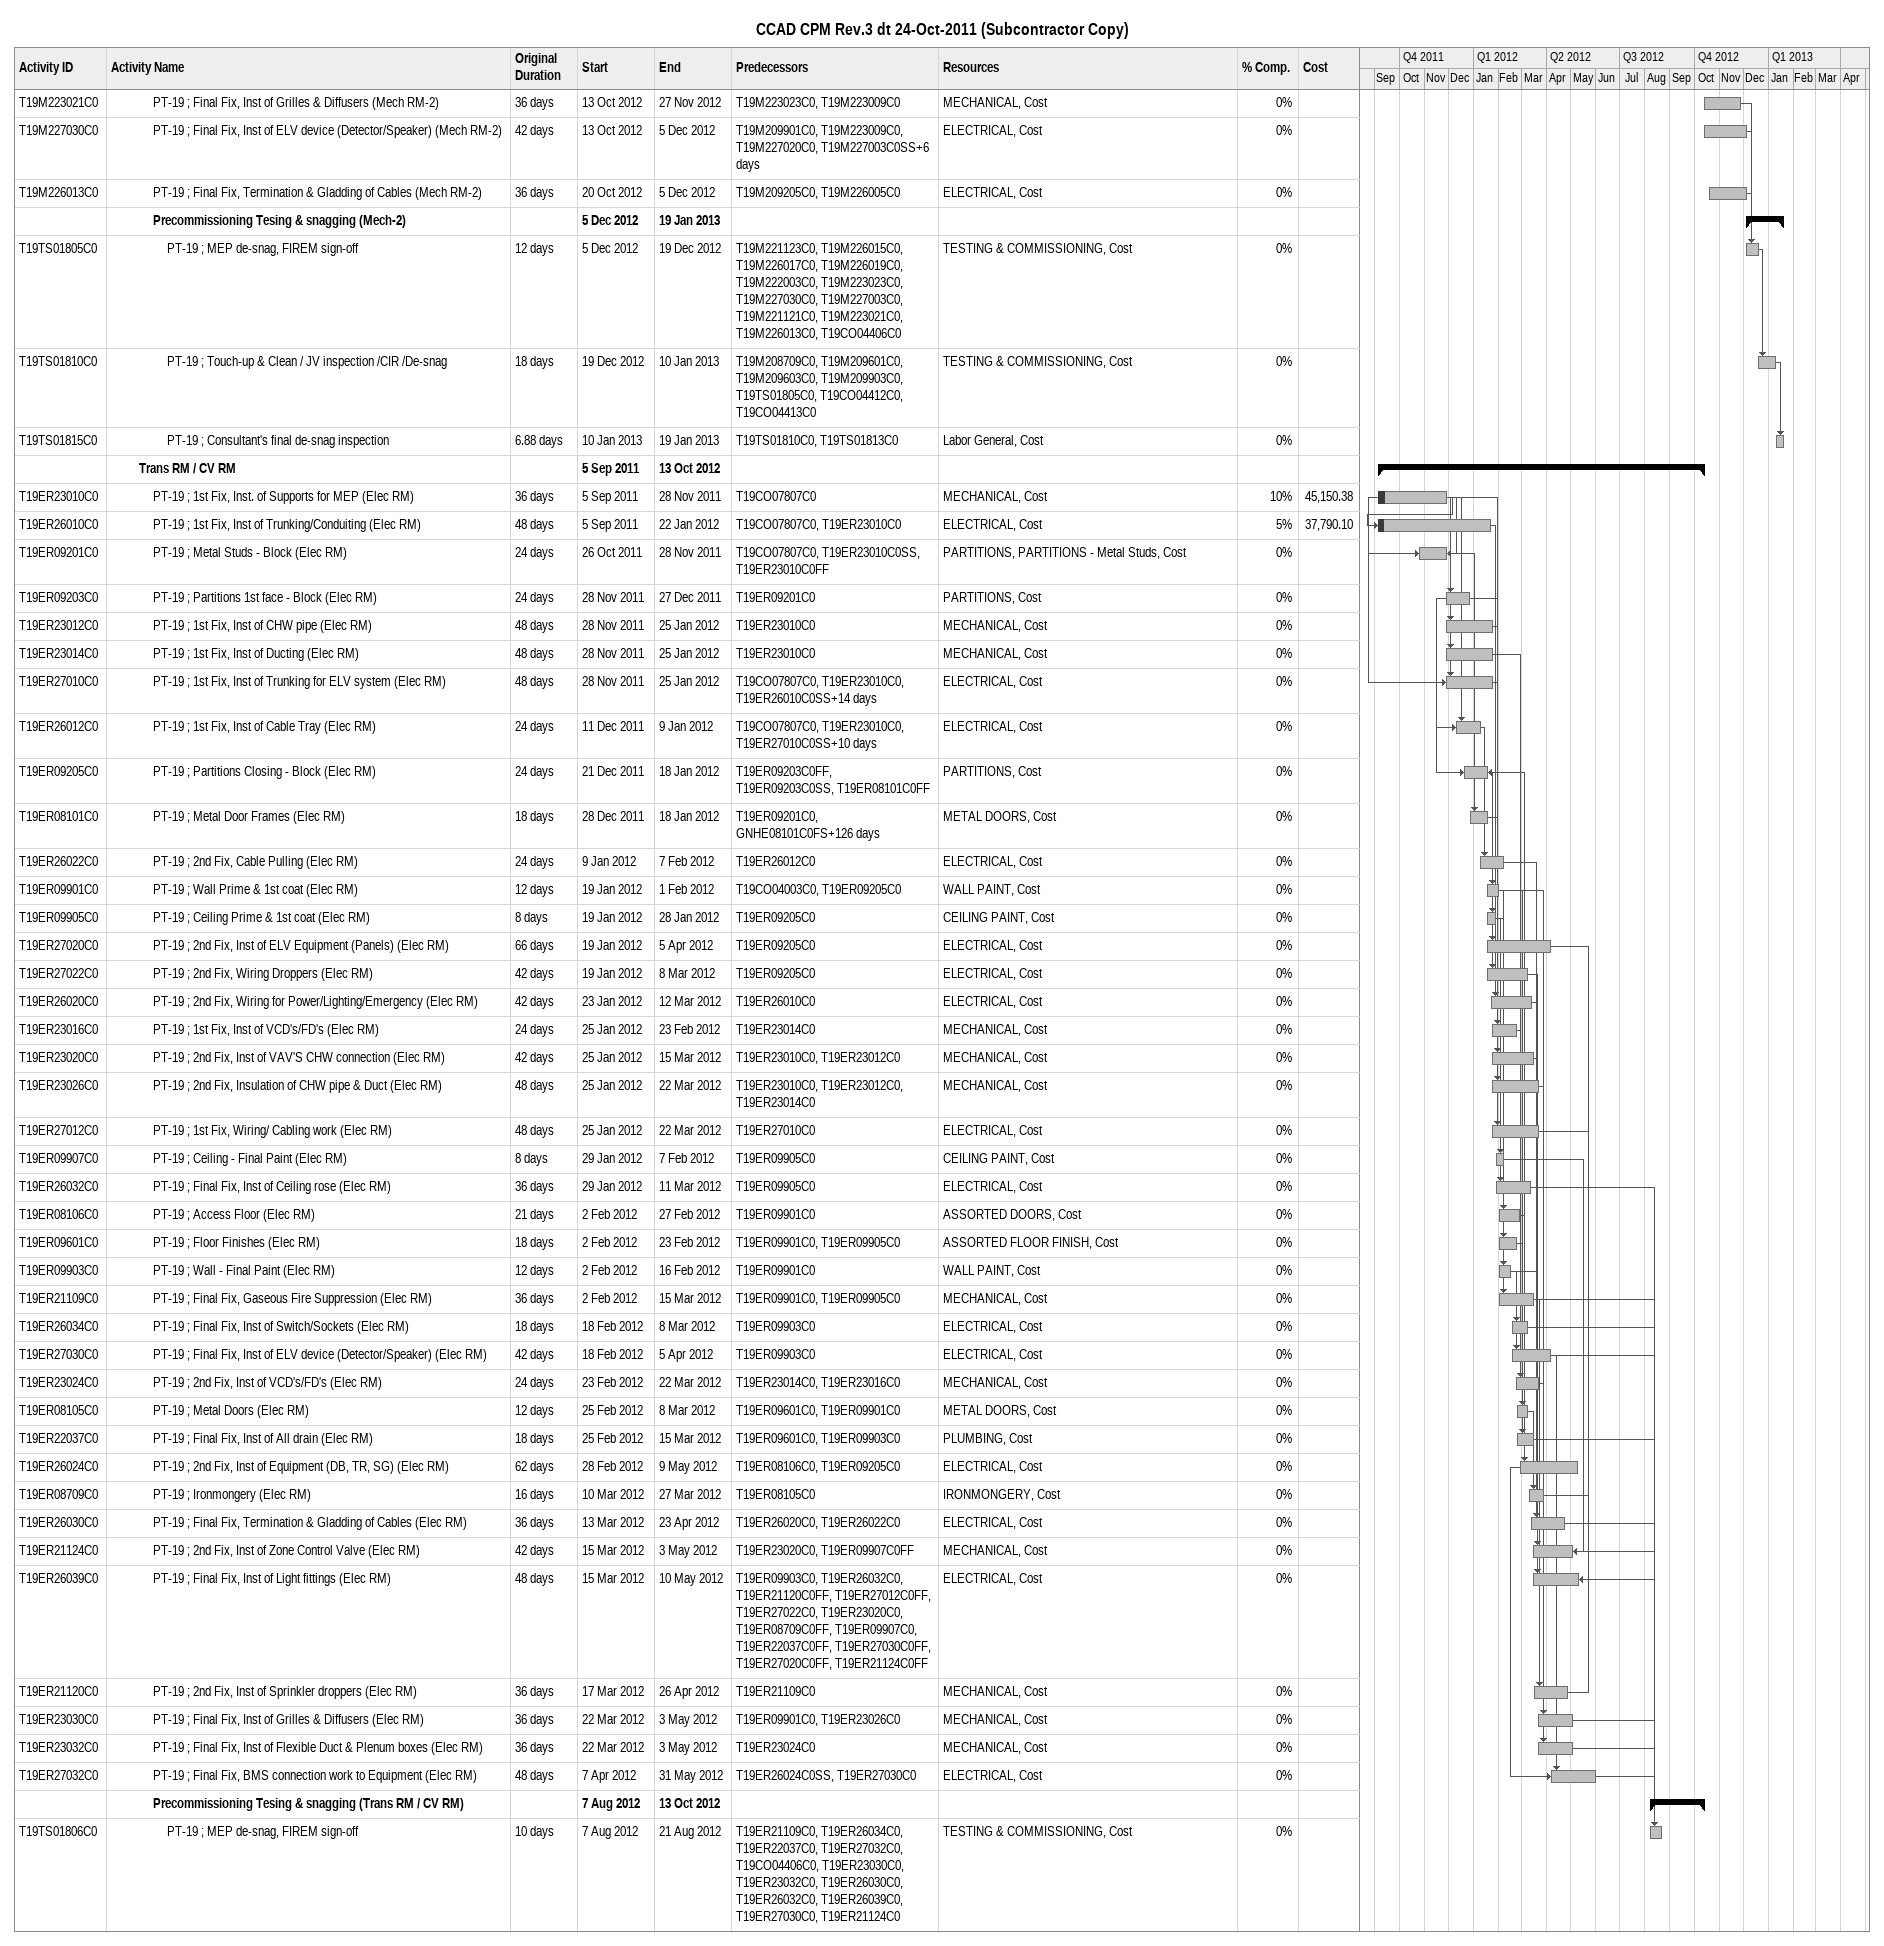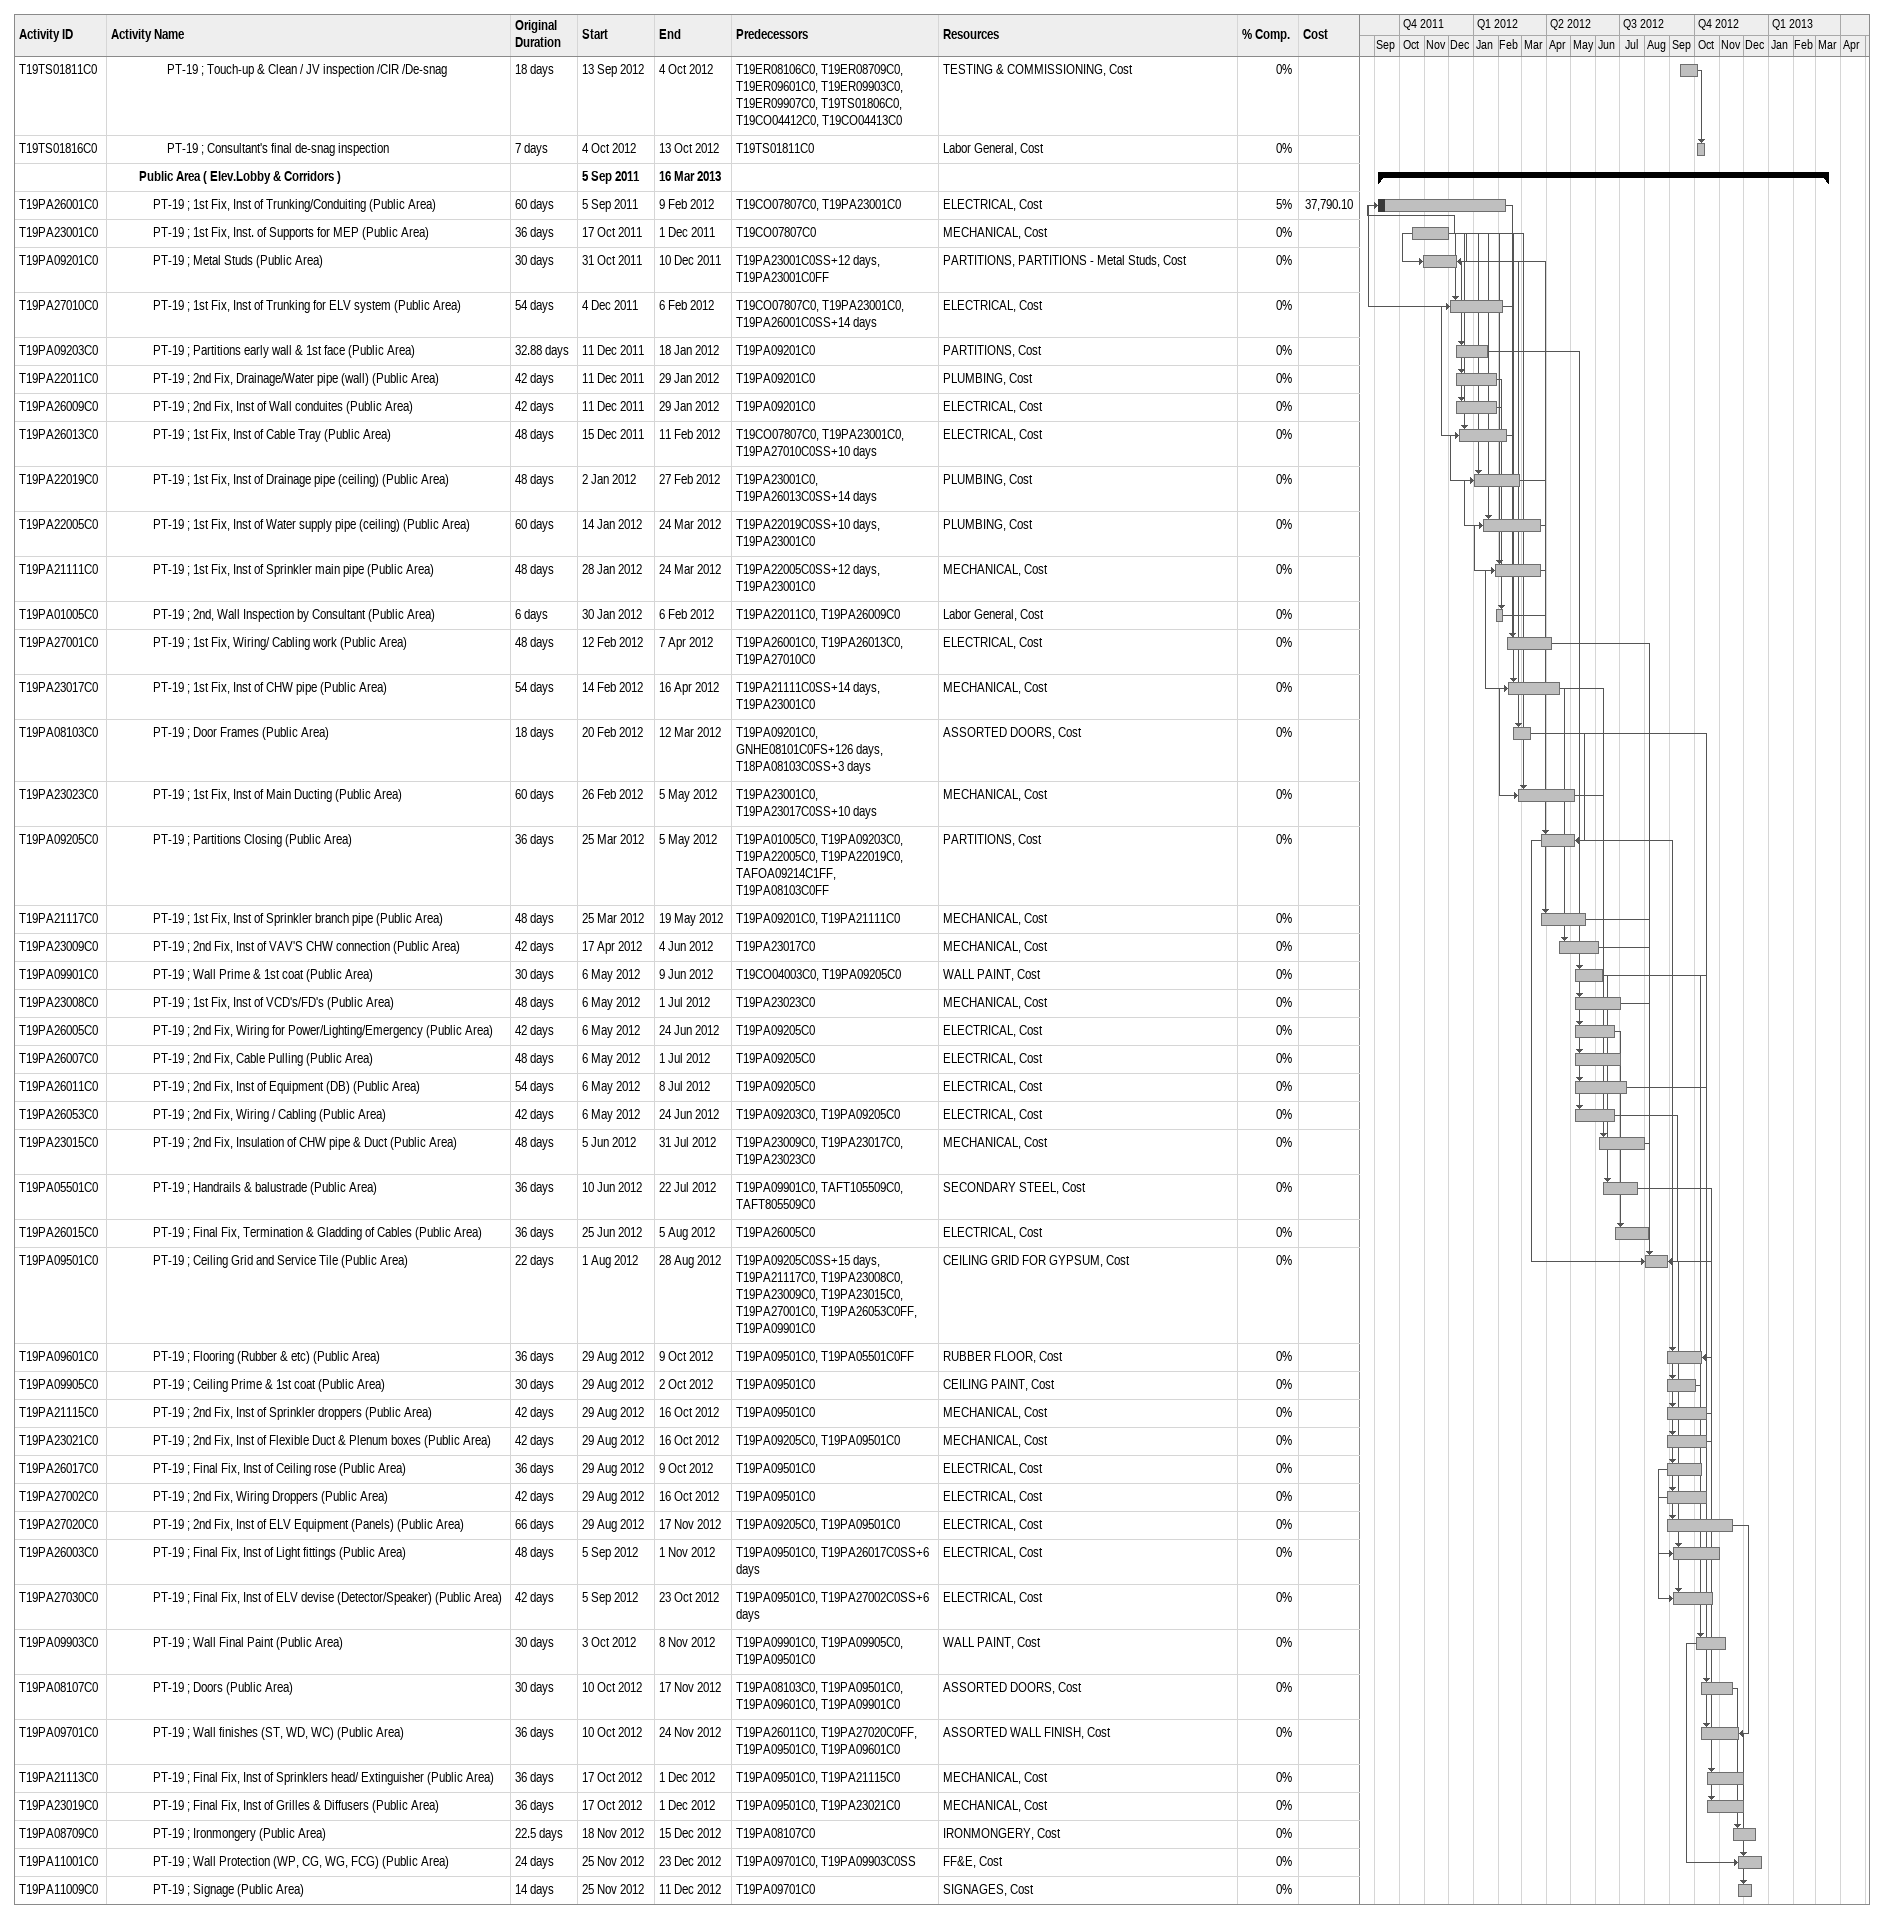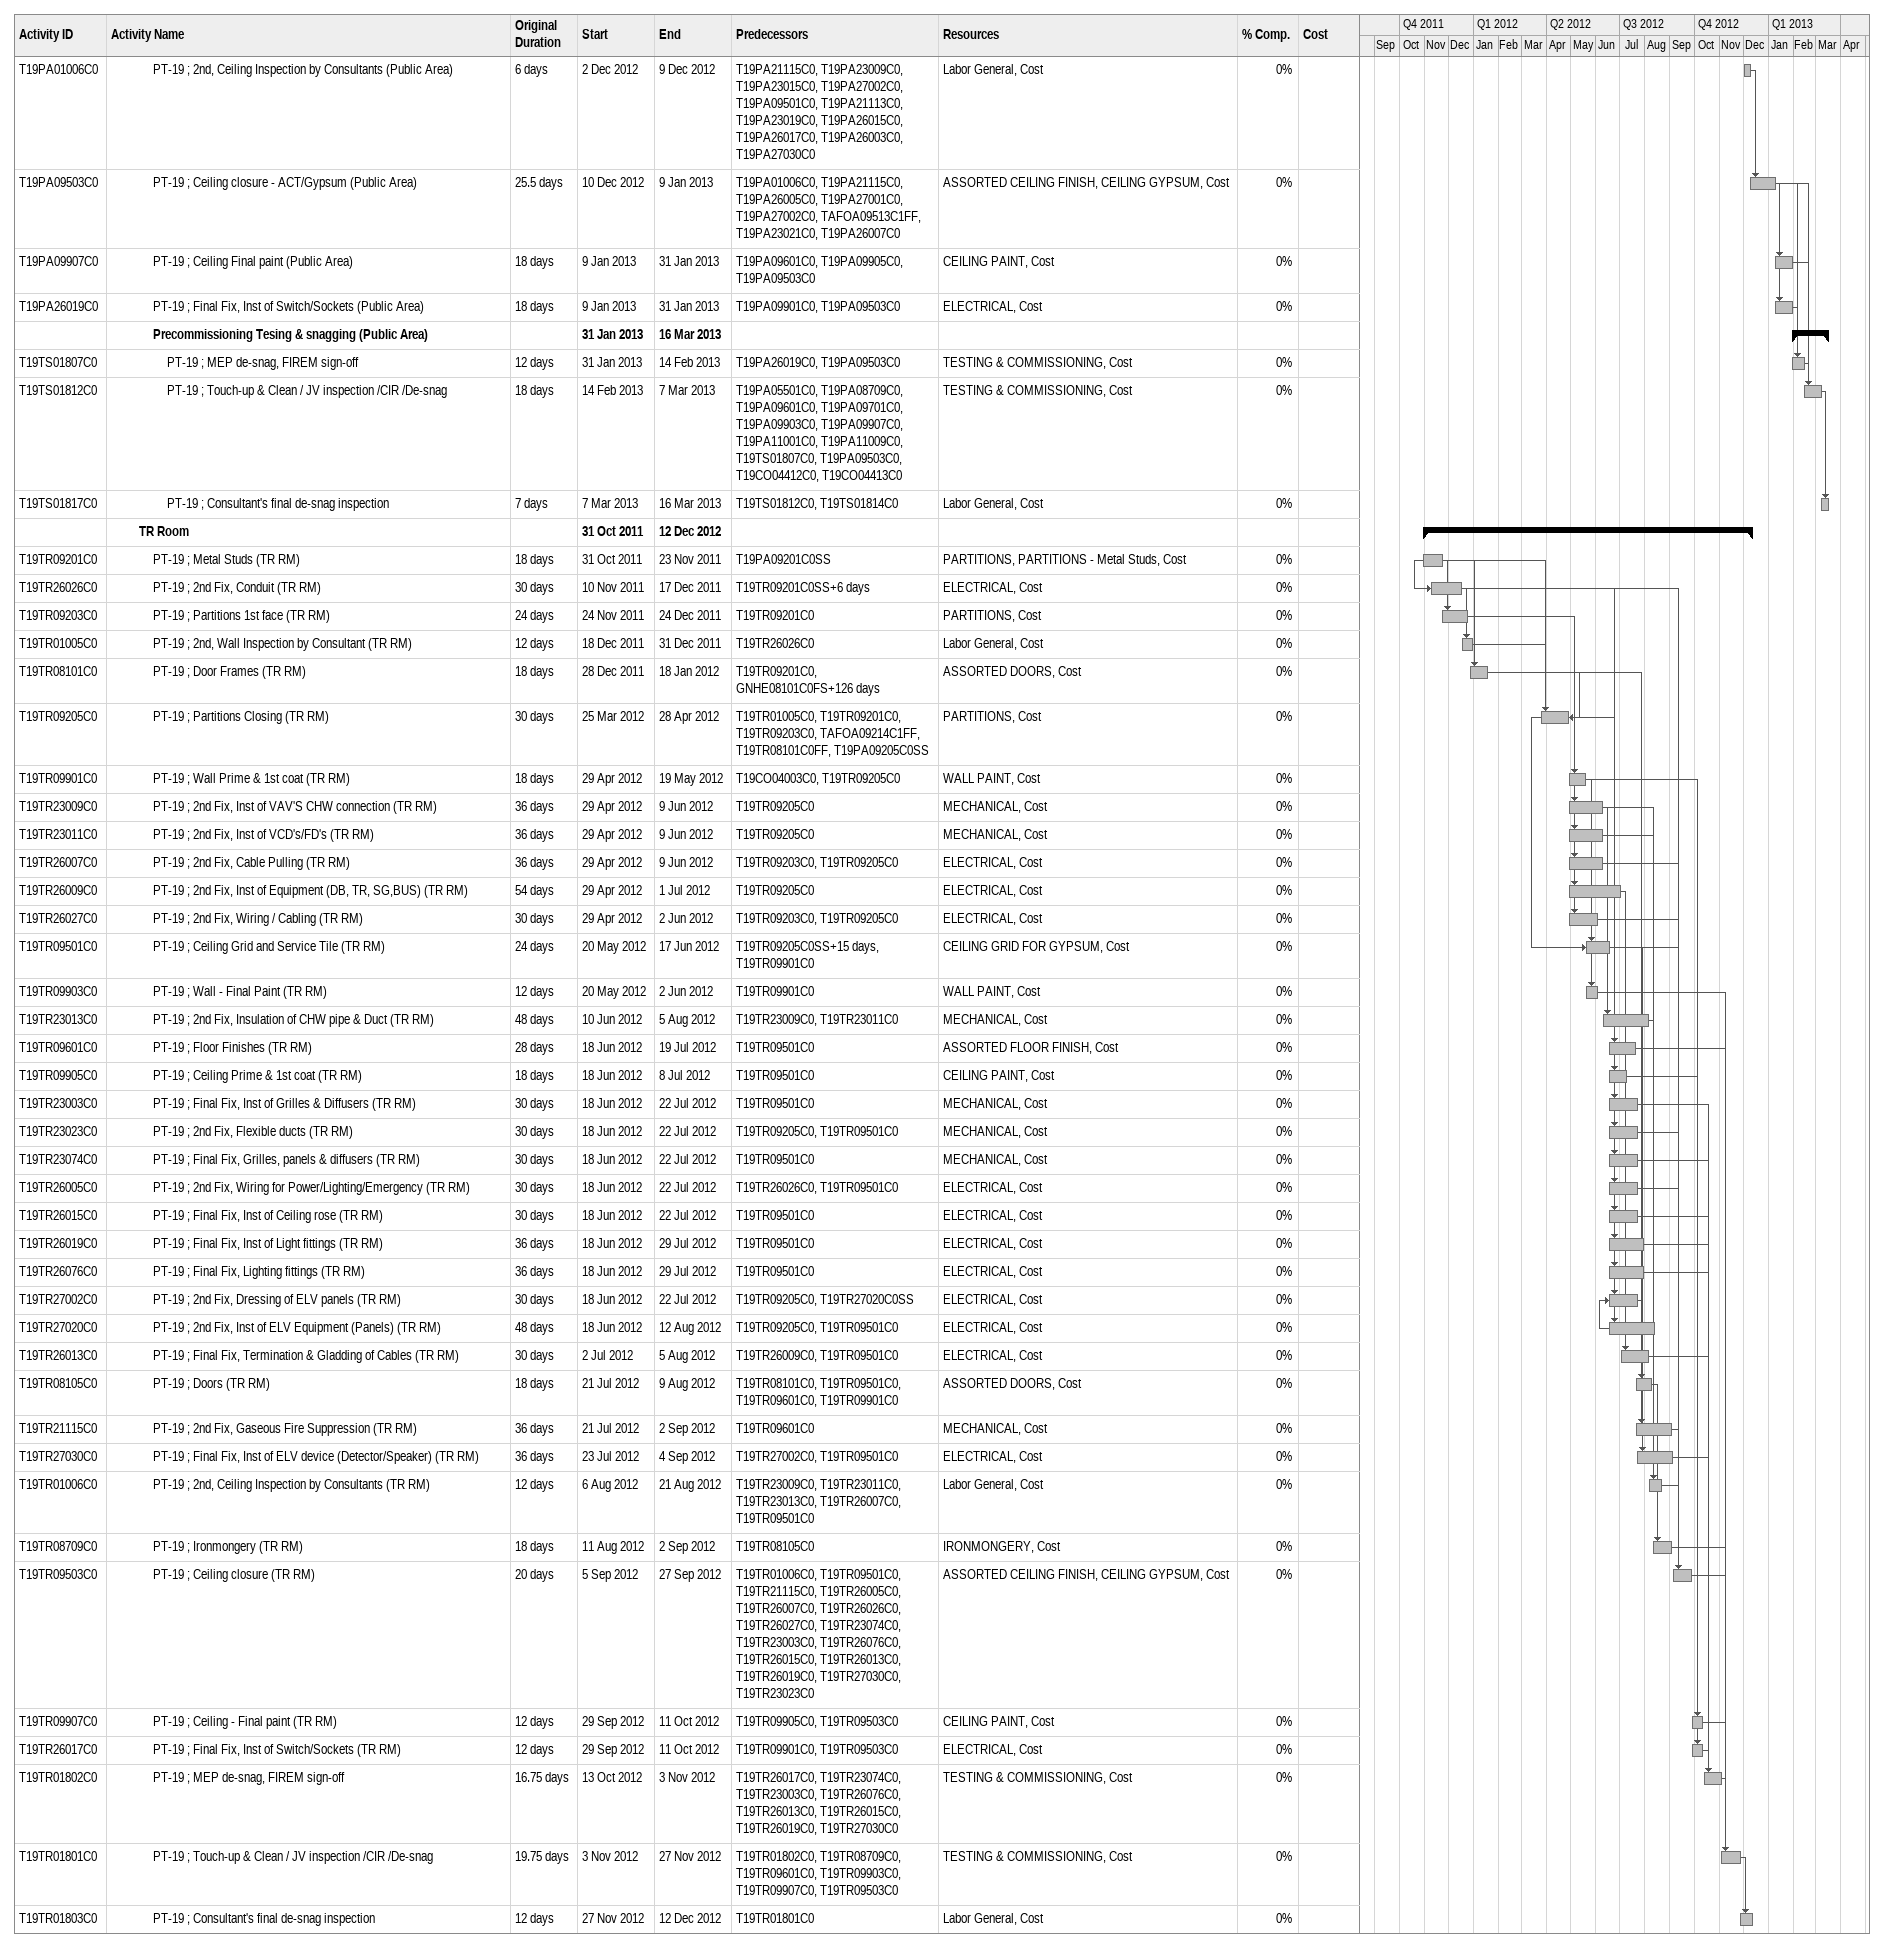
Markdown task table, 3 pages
CCAD CPM Rev.3 dt 24-Oct-2011 (Subcontractor Copy)

| ID | Level | Task | Original duration | Start | Finish | Predecessors | Resources | % complete | Cost |
|---|---|---|---|---|---|---|---|---|---|
| T19M223021C0 | 4 | PT-19 ; Final Fix, Inst of Grilles & Diffusers (Mech RM-2) | 36d | 2012-10-13 | 2012-11-27 | T19M223023C0, T19M223009C0 | MECHANICAL, Cost | 0 |  |
| T19M227030C0 | 4 | PT-19 ; Final Fix, Inst of ELV device (Detector/Speaker) (Mech RM-2) | 42d | 2012-10-13 | 2012-12-05 | T19M209901C0, T19M223009C0, T19M227020C0, T19M227003C0SS+6d | ELECTRICAL, Cost | 0 |  |
| T19M226013C0 | 4 | PT-19 ; Final Fix, Termination & Gladding of Cables (Mech RM-2) | 36d | 2012-10-20 | 2012-12-05 | T19M209205C0, T19M226005C0 | ELECTRICAL, Cost | 0 |  |
|  | 4 | **Precommissioning Tesing & snagging (Mech-2)** |  | 2012-12-05 | 2013-01-19 |  |  |  |  |
| T19TS01805C0 | 5 | PT-19 ; MEP de-snag, FIREM sign-off | 12d | 2012-12-05 | 2012-12-19 | T19M221123C0, T19M226015C0, T19M226017C0, T19M226019C0, T19M222003C0, T19M223023C0, T19M227030C0, T19M227003C0, T19M221121C0, T19M223021C0, T19M226013C0, T19CO04406C0 | TESTING & COMMISSIONING, Cost | 0 |  |
| T19TS01810C0 | 5 | PT-19 ; Touch-up & Clean / JV inspection /CIR /De-snag | 18d | 2012-12-19 | 2013-01-10 | T19M208709C0, T19M209601C0, T19M209603C0, T19M209903C0, T19TS01805C0, T19CO04412C0, T19CO04413C0 | TESTING & COMMISSIONING, Cost | 0 |  |
| T19TS01815C0 | 5 | PT-19 ; Consultant's final de-snag inspection | 6.88d | 2013-01-10 | 2013-01-19 | T19TS01810C0, T19TS01813C0 | Labor General, Cost | 0 |  |
|  | 3 | **Trans RM / CV RM** |  | 2011-09-05 | 2012-10-13 |  |  |  |  |
| T19ER23010C0 | 4 | PT-19 ; 1st Fix, Inst. of Supports for MEP (Elec RM) | 36d | 2011-09-05 | 2011-11-28 | T19CO07807C0 | MECHANICAL, Cost | 10 | 45150.38 |
| T19ER26010C0 | 4 | PT-19 ; 1st Fix, Inst of Trunking/Conduiting (Elec RM) | 48d | 2011-09-05 | 2012-01-22 | T19CO07807C0, T19ER23010C0 | ELECTRICAL, Cost | 5 | 37790.10 |
| T19ER09201C0 | 4 | PT-19 ; Metal Studs - Block (Elec RM) | 24d | 2011-10-26 | 2011-11-28 | T19CO07807C0, T19ER23010C0SS, T19ER23010C0FF | PARTITIONS, PARTITIONS - Metal Studs, Cost | 0 |  |
| T19ER09203C0 | 4 | PT-19 ; Partitions 1st face - Block (Elec RM) | 24d | 2011-11-28 | 2011-12-27 | T19ER09201C0 | PARTITIONS, Cost | 0 |  |
| T19ER23012C0 | 4 | PT-19 ; 1st Fix, Inst of CHW pipe (Elec RM) | 48d | 2011-11-28 | 2012-01-25 | T19ER23010C0 | MECHANICAL, Cost | 0 |  |
| T19ER23014C0 | 4 | PT-19 ; 1st Fix, Inst of Ducting (Elec RM) | 48d | 2011-11-28 | 2012-01-25 | T19ER23010C0 | MECHANICAL, Cost | 0 |  |
| T19ER27010C0 | 4 | PT-19 ; 1st Fix, Inst of Trunking for ELV system (Elec RM) | 48d | 2011-11-28 | 2012-01-25 | T19CO07807C0, T19ER23010C0, T19ER26010C0SS+14d | ELECTRICAL, Cost | 0 |  |
| T19ER26012C0 | 4 | PT-19 ; 1st Fix, Inst of Cable Tray (Elec RM) | 24d | 2011-12-11 | 2012-01-09 | T19CO07807C0, T19ER23010C0, T19ER27010C0SS+10d | ELECTRICAL, Cost | 0 |  |
| T19ER09205C0 | 4 | PT-19 ; Partitions Closing - Block (Elec RM) | 24d | 2011-12-21 | 2012-01-18 | T19ER09203C0FF, T19ER09203C0SS, T19ER08101C0FF | PARTITIONS, Cost | 0 |  |
| T19ER08101C0 | 4 | PT-19 ; Metal Door Frames (Elec RM) | 18d | 2011-12-28 | 2012-01-18 | T19ER09201C0, GNHE08101C0FS+126d | METAL DOORS, Cost | 0 |  |
| T19ER26022C0 | 4 | PT-19 ; 2nd Fix, Cable Pulling (Elec RM) | 24d | 2012-01-09 | 2012-02-07 | T19ER26012C0 | ELECTRICAL, Cost | 0 |  |
| T19ER09901C0 | 4 | PT-19 ; Wall Prime & 1st coat (Elec RM) | 12d | 2012-01-19 | 2012-02-01 | T19CO04003C0, T19ER09205C0 | WALL PAINT, Cost | 0 |  |
| T19ER09905C0 | 4 | PT-19 ; Ceiling Prime & 1st coat (Elec RM) | 8d | 2012-01-19 | 2012-01-28 | T19ER09205C0 | CEILING PAINT, Cost | 0 |  |
| T19ER27020C0 | 4 | PT-19 ; 2nd Fix, Inst of ELV Equipment (Panels) (Elec RM) | 66d | 2012-01-19 | 2012-04-05 | T19ER09205C0 | ELECTRICAL, Cost | 0 |  |
| T19ER27022C0 | 4 | PT-19 ; 2nd Fix, Wiring Droppers (Elec RM) | 42d | 2012-01-19 | 2012-03-08 | T19ER09205C0 | ELECTRICAL, Cost | 0 |  |
| T19ER26020C0 | 4 | PT-19 ; 2nd Fix, Wiring for Power/Lighting/Emergency (Elec RM) | 42d | 2012-01-23 | 2012-03-12 | T19ER26010C0 | ELECTRICAL, Cost | 0 |  |
| T19ER23016C0 | 4 | PT-19 ; 1st Fix, Inst of VCD's/FD's (Elec RM) | 24d | 2012-01-25 | 2012-02-23 | T19ER23014C0 | MECHANICAL, Cost | 0 |  |
| T19ER23020C0 | 4 | PT-19 ; 2nd Fix, Inst of VAV'S CHW connection (Elec RM) | 42d | 2012-01-25 | 2012-03-15 | T19ER23010C0, T19ER23012C0 | MECHANICAL, Cost | 0 |  |
| T19ER23026C0 | 4 | PT-19 ; 2nd Fix, Insulation of CHW pipe & Duct (Elec RM) | 48d | 2012-01-25 | 2012-03-22 | T19ER23010C0, T19ER23012C0, T19ER23014C0 | MECHANICAL, Cost | 0 |  |
| T19ER27012C0 | 4 | PT-19 ; 1st Fix, Wiring/ Cabling work (Elec RM) | 48d | 2012-01-25 | 2012-03-22 | T19ER27010C0 | ELECTRICAL, Cost | 0 |  |
| T19ER09907C0 | 4 | PT-19 ; Ceiling - Final Paint (Elec RM) | 8d | 2012-01-29 | 2012-02-07 | T19ER09905C0 | CEILING PAINT, Cost | 0 |  |
| T19ER26032C0 | 4 | PT-19 ; Final Fix, Inst of Ceiling rose (Elec RM) | 36d | 2012-01-29 | 2012-03-11 | T19ER09905C0 | ELECTRICAL, Cost | 0 |  |
| T19ER08106C0 | 4 | PT-19 ; Access Floor (Elec RM) | 21d | 2012-02-02 | 2012-02-27 | T19ER09901C0 | ASSORTED DOORS, Cost | 0 |  |
| T19ER09601C0 | 4 | PT-19 ; Floor Finishes (Elec RM) | 18d | 2012-02-02 | 2012-02-23 | T19ER09901C0, T19ER09905C0 | ASSORTED FLOOR FINISH, Cost | 0 |  |
| T19ER09903C0 | 4 | PT-19 ; Wall - Final Paint (Elec RM) | 12d | 2012-02-02 | 2012-02-16 | T19ER09901C0 | WALL PAINT, Cost | 0 |  |
| T19ER21109C0 | 4 | PT-19 ; Final Fix, Gaseous Fire Suppression (Elec RM) | 36d | 2012-02-02 | 2012-03-15 | T19ER09901C0, T19ER09905C0 | MECHANICAL, Cost | 0 |  |
| T19ER26034C0 | 4 | PT-19 ; Final Fix, Inst of Switch/Sockets (Elec RM) | 18d | 2012-02-18 | 2012-03-08 | T19ER09903C0 | ELECTRICAL, Cost | 0 |  |
| T19ER27030C0 | 4 | PT-19 ; Final Fix, Inst of ELV device (Detector/Speaker) (Elec RM) | 42d | 2012-02-18 | 2012-04-05 | T19ER09903C0 | ELECTRICAL, Cost | 0 |  |
| T19ER23024C0 | 4 | PT-19 ; 2nd Fix, Inst of VCD's/FD's (Elec RM) | 24d | 2012-02-23 | 2012-03-22 | T19ER23014C0, T19ER23016C0 | MECHANICAL, Cost | 0 |  |
| T19ER08105C0 | 4 | PT-19 ; Metal Doors (Elec RM) | 12d | 2012-02-25 | 2012-03-08 | T19ER09601C0, T19ER09901C0 | METAL DOORS, Cost | 0 |  |
| T19ER22037C0 | 4 | PT-19 ; Final Fix, Inst of All drain (Elec RM) | 18d | 2012-02-25 | 2012-03-15 | T19ER09601C0, T19ER09903C0 | PLUMBING, Cost | 0 |  |
| T19ER26024C0 | 4 | PT-19 ; 2nd Fix, Inst of Equipment (DB, TR, SG) (Elec RM) | 62d | 2012-02-28 | 2012-05-09 | T19ER08106C0, T19ER09205C0 | ELECTRICAL, Cost | 0 |  |
| T19ER08709C0 | 4 | PT-19 ; Ironmongery (Elec RM) | 16d | 2012-03-10 | 2012-03-27 | T19ER08105C0 | IRONMONGERY, Cost | 0 |  |
| T19ER26030C0 | 4 | PT-19 ; Final Fix, Termination & Gladding of Cables (Elec RM) | 36d | 2012-03-13 | 2012-04-23 | T19ER26020C0, T19ER26022C0 | ELECTRICAL, Cost | 0 |  |
| T19ER21124C0 | 4 | PT-19 ; 2nd Fix, Inst of Zone Control Valve (Elec RM) | 42d | 2012-03-15 | 2012-05-03 | T19ER23020C0, T19ER09907C0FF | MECHANICAL, Cost | 0 |  |
| T19ER26039C0 | 4 | PT-19 ; Final Fix, Inst of Light fittings (Elec RM) | 48d | 2012-03-15 | 2012-05-10 | T19ER09903C0, T19ER26032C0, T19ER21120C0FF, T19ER27012C0FF, T19ER27022C0, T19ER23020C0, T19ER08709C0FF, T19ER09907C0, T19ER22037C0FF, T19ER27030C0FF, T19ER27020C0FF, T19ER21124C0FF | ELECTRICAL, Cost | 0 |  |
| T19ER21120C0 | 4 | PT-19 ; 2nd Fix, Inst of Sprinkler droppers (Elec RM) | 36d | 2012-03-17 | 2012-04-26 | T19ER21109C0 | MECHANICAL, Cost | 0 |  |
| T19ER23030C0 | 4 | PT-19 ; Final Fix, Inst of Grilles & Diffusers (Elec RM) | 36d | 2012-03-22 | 2012-05-03 | T19ER09901C0, T19ER23026C0 | MECHANICAL, Cost | 0 |  |
| T19ER23032C0 | 4 | PT-19 ; Final Fix, Inst of Flexible Duct & Plenum boxes (Elec RM) | 36d | 2012-03-22 | 2012-05-03 | T19ER23024C0 | MECHANICAL, Cost | 0 |  |
| T19ER27032C0 | 4 | PT-19 ; Final Fix, BMS connection work to Equipment (Elec RM) | 48d | 2012-04-07 | 2012-05-31 | T19ER26024C0SS, T19ER27030C0 | ELECTRICAL, Cost | 0 |  |
|  | 4 | **Precommissioning Tesing & snagging (Trans RM / CV RM)** |  | 2012-08-07 | 2012-10-13 |  |  |  |  |
| T19TS01806C0 | 5 | PT-19 ; MEP de-snag, FIREM sign-off | 10d | 2012-08-07 | 2012-08-21 | T19ER21109C0, T19ER26034C0, T19ER22037C0, T19ER27032C0, T19CO04406C0, T19ER23030C0, T19ER23032C0, T19ER26030C0, T19ER26032C0, T19ER26039C0, T19ER27030C0, T19ER21124C0 | TESTING & COMMISSIONING, Cost | 0 |  |
| T19TS01811C0 | 5 | PT-19 ; Touch-up & Clean / JV inspection /CIR /De-snag | 18d | 2012-09-13 | 2012-10-04 | T19ER08106C0, T19ER08709C0, T19ER09601C0, T19ER09903C0, T19ER09907C0, T19TS01806C0, T19CO04412C0, T19CO04413C0 | TESTING & COMMISSIONING, Cost | 0 |  |
| T19TS01816C0 | 5 | PT-19 ; Consultant's final de-snag inspection | 7d | 2012-10-04 | 2012-10-13 | T19TS01811C0 | Labor General, Cost | 0 |  |
|  | 3 | **Public Area ( Elev.Lobby & Corridors )** |  | 2011-09-05 | 2013-03-16 |  |  |  |  |
| T19PA26001C0 | 4 | PT-19 ; 1st Fix, Inst of Trunking/Conduiting (Public Area) | 60d | 2011-09-05 | 2012-02-09 | T19CO07807C0, T19PA23001C0 | ELECTRICAL, Cost | 5 | 37790.10 |
| T19PA23001C0 | 4 | PT-19 ; 1st Fix, Inst. of Supports for MEP (Public Area) | 36d | 2011-10-17 | 2011-12-01 | T19CO07807C0 | MECHANICAL, Cost | 0 |  |
| T19PA09201C0 | 4 | PT-19 ; Metal Studs (Public Area) | 30d | 2011-10-31 | 2011-12-10 | T19PA23001C0SS+12d, T19PA23001C0FF | PARTITIONS, PARTITIONS - Metal Studs, Cost | 0 |  |
| T19PA27010C0 | 4 | PT-19 ; 1st Fix, Inst of Trunking for ELV system (Public Area) | 54d | 2011-12-04 | 2012-02-06 | T19CO07807C0, T19PA23001C0, T19PA26001C0SS+14d | ELECTRICAL, Cost | 0 |  |
| T19PA09203C0 | 4 | PT-19 ; Partitions early wall & 1st face (Public Area) | 32.88d | 2011-12-11 | 2012-01-18 | T19PA09201C0 | PARTITIONS, Cost | 0 |  |
| T19PA22011C0 | 4 | PT-19 ; 2nd Fix, Drainage/Water pipe (wall) (Public Area) | 42d | 2011-12-11 | 2012-01-29 | T19PA09201C0 | PLUMBING, Cost | 0 |  |
| T19PA26009C0 | 4 | PT-19 ; 2nd Fix, Inst of Wall conduites (Public Area) | 42d | 2011-12-11 | 2012-01-29 | T19PA09201C0 | ELECTRICAL, Cost | 0 |  |
| T19PA26013C0 | 4 | PT-19 ; 1st Fix, Inst of Cable Tray (Public Area) | 48d | 2011-12-15 | 2012-02-11 | T19CO07807C0, T19PA23001C0, T19PA27010C0SS+10d | ELECTRICAL, Cost | 0 |  |
| T19PA22019C0 | 4 | PT-19 ; 1st Fix, Inst of Drainage pipe (ceiling) (Public Area) | 48d | 2012-01-02 | 2012-02-27 | T19PA23001C0, T19PA26013C0SS+14d | PLUMBING, Cost | 0 |  |
| T19PA22005C0 | 4 | PT-19 ; 1st Fix, Inst of Water supply pipe (ceiling) (Public Area) | 60d | 2012-01-14 | 2012-03-24 | T19PA22019C0SS+10d, T19PA23001C0 | PLUMBING, Cost | 0 |  |
| T19PA21111C0 | 4 | PT-19 ; 1st Fix, Inst of Sprinkler main pipe (Public Area) | 48d | 2012-01-28 | 2012-03-24 | T19PA22005C0SS+12d, T19PA23001C0 | MECHANICAL, Cost | 0 |  |
| T19PA01005C0 | 4 | PT-19 ; 2nd, Wall Inspection by Consultant (Public Area) | 6d | 2012-01-30 | 2012-02-06 | T19PA22011C0, T19PA26009C0 | Labor General, Cost | 0 |  |
| T19PA27001C0 | 4 | PT-19 ; 1st Fix, Wiring/ Cabling work (Public Area) | 48d | 2012-02-12 | 2012-04-07 | T19PA26001C0, T19PA26013C0, T19PA27010C0 | ELECTRICAL, Cost | 0 |  |
| T19PA23017C0 | 4 | PT-19 ; 1st Fix, Inst of CHW pipe (Public Area) | 54d | 2012-02-14 | 2012-04-16 | T19PA21111C0SS+14d, T19PA23001C0 | MECHANICAL, Cost | 0 |  |
| T19PA08103C0 | 4 | PT-19 ; Door Frames (Public Area) | 18d | 2012-02-20 | 2012-03-12 | T19PA09201C0, GNHE08101C0FS+126d, T18PA08103C0SS+3d | ASSORTED DOORS, Cost | 0 |  |
| T19PA23023C0 | 4 | PT-19 ; 1st Fix, Inst of Main Ducting (Public Area) | 60d | 2012-02-26 | 2012-05-05 | T19PA23001C0, T19PA23017C0SS+10d | MECHANICAL, Cost | 0 |  |
| T19PA09205C0 | 4 | PT-19 ; Partitions Closing (Public Area) | 36d | 2012-03-25 | 2012-05-05 | T19PA01005C0, T19PA09203C0, T19PA22005C0, T19PA22019C0, TAFOA09214C1FF, T19PA08103C0FF | PARTITIONS, Cost | 0 |  |
| T19PA21117C0 | 4 | PT-19 ; 1st Fix, Inst of Sprinkler branch pipe (Public Area) | 48d | 2012-03-25 | 2012-05-19 | T19PA09201C0, T19PA21111C0 | MECHANICAL, Cost | 0 |  |
| T19PA23009C0 | 4 | PT-19 ; 2nd Fix, Inst of VAV'S CHW connection (Public Area) | 42d | 2012-04-17 | 2012-06-04 | T19PA23017C0 | MECHANICAL, Cost | 0 |  |
| T19PA09901C0 | 4 | PT-19 ; Wall Prime & 1st coat (Public Area) | 30d | 2012-05-06 | 2012-06-09 | T19CO04003C0, T19PA09205C0 | WALL PAINT, Cost | 0 |  |
| T19PA23008C0 | 4 | PT-19 ; 1st Fix, Inst of VCD's/FD's (Public Area) | 48d | 2012-05-06 | 2012-07-01 | T19PA23023C0 | MECHANICAL, Cost | 0 |  |
| T19PA26005C0 | 4 | PT-19 ; 2nd Fix, Wiring for Power/Lighting/Emergency (Public Area) | 42d | 2012-05-06 | 2012-06-24 | T19PA09205C0 | ELECTRICAL, Cost | 0 |  |
| T19PA26007C0 | 4 | PT-19 ; 2nd Fix, Cable Pulling (Public Area) | 48d | 2012-05-06 | 2012-07-01 | T19PA09205C0 | ELECTRICAL, Cost | 0 |  |
| T19PA26011C0 | 4 | PT-19 ; 2nd Fix, Inst of Equipment (DB) (Public Area) | 54d | 2012-05-06 | 2012-07-08 | T19PA09205C0 | ELECTRICAL, Cost | 0 |  |
| T19PA26053C0 | 4 | PT-19 ; 2nd Fix, Wiring / Cabling (Public Area) | 42d | 2012-05-06 | 2012-06-24 | T19PA09203C0, T19PA09205C0 | ELECTRICAL, Cost | 0 |  |
| T19PA23015C0 | 4 | PT-19 ; 2nd Fix, Insulation of CHW pipe & Duct (Public Area) | 48d | 2012-06-05 | 2012-07-31 | T19PA23009C0, T19PA23017C0, T19PA23023C0 | MECHANICAL, Cost | 0 |  |
| T19PA05501C0 | 4 | PT-19 ; Handrails & balustrade (Public Area) | 36d | 2012-06-10 | 2012-07-22 | T19PA09901C0, TAFT105509C0, TAFT805509C0 | SECONDARY STEEL, Cost | 0 |  |
| T19PA26015C0 | 4 | PT-19 ; Final Fix, Termination & Gladding of Cables (Public Area) | 36d | 2012-06-25 | 2012-08-05 | T19PA26005C0 | ELECTRICAL, Cost | 0 |  |
| T19PA09501C0 | 4 | PT-19 ; Ceiling Grid and Service Tile (Public Area) | 22d | 2012-08-01 | 2012-08-28 | T19PA09205C0SS+15d, T19PA21117C0, T19PA23008C0, T19PA23009C0, T19PA23015C0, T19PA27001C0, T19PA26053C0FF, T19PA09901C0 | CEILING GRID FOR GYPSUM, Cost | 0 |  |
| T19PA09601C0 | 4 | PT-19 ; Flooring (Rubber & etc) (Public Area) | 36d | 2012-08-29 | 2012-10-09 | T19PA09501C0, T19PA05501C0FF | RUBBER FLOOR, Cost | 0 |  |
| T19PA09905C0 | 4 | PT-19 ; Ceiling Prime & 1st coat (Public Area) | 30d | 2012-08-29 | 2012-10-02 | T19PA09501C0 | CEILING PAINT, Cost | 0 |  |
| T19PA21115C0 | 4 | PT-19 ; 2nd Fix, Inst of Sprinkler droppers (Public Area) | 42d | 2012-08-29 | 2012-10-16 | T19PA09501C0 | MECHANICAL, Cost | 0 |  |
| T19PA23021C0 | 4 | PT-19 ; 2nd Fix, Inst of Flexible Duct & Plenum boxes (Public Area) | 42d | 2012-08-29 | 2012-10-16 | T19PA09205C0, T19PA09501C0 | MECHANICAL, Cost | 0 |  |
| T19PA26017C0 | 4 | PT-19 ; Final Fix, Inst of Ceiling rose (Public Area) | 36d | 2012-08-29 | 2012-10-09 | T19PA09501C0 | ELECTRICAL, Cost | 0 |  |
| T19PA27002C0 | 4 | PT-19 ; 2nd Fix, Wiring Droppers (Public Area) | 42d | 2012-08-29 | 2012-10-16 | T19PA09501C0 | ELECTRICAL, Cost | 0 |  |
| T19PA27020C0 | 4 | PT-19 ; 2nd Fix, Inst of ELV Equipment (Panels) (Public Area) | 66d | 2012-08-29 | 2012-11-17 | T19PA09205C0, T19PA09501C0 | ELECTRICAL, Cost | 0 |  |
| T19PA26003C0 | 4 | PT-19 ; Final Fix, Inst of Light fittings (Public Area) | 48d | 2012-09-05 | 2012-11-01 | T19PA09501C0, T19PA26017C0SS+6d | ELECTRICAL, Cost | 0 |  |
| T19PA27030C0 | 4 | PT-19 ; Final Fix, Inst of ELV devise (Detector/Speaker) (Public Area) | 42d | 2012-09-05 | 2012-10-23 | T19PA09501C0, T19PA27002C0SS+6d | ELECTRICAL, Cost | 0 |  |
| T19PA09903C0 | 4 | PT-19 ; Wall Final Paint (Public Area) | 30d | 2012-10-03 | 2012-11-08 | T19PA09901C0, T19PA09905C0, T19PA09501C0 | WALL PAINT, Cost | 0 |  |
| T19PA08107C0 | 4 | PT-19 ; Doors (Public Area) | 30d | 2012-10-10 | 2012-11-17 | T19PA08103C0, T19PA09501C0, T19PA09601C0, T19PA09901C0 | ASSORTED DOORS, Cost | 0 |  |
| T19PA09701C0 | 4 | PT-19 ; Wall finishes (ST, WD, WC) (Public Area) | 36d | 2012-10-10 | 2012-11-24 | T19PA26011C0, T19PA27020C0FF, T19PA09501C0, T19PA09601C0 | ASSORTED WALL FINISH, Cost | 0 |  |
| T19PA21113C0 | 4 | PT-19 ; Final Fix, Inst of Sprinklers head/ Extinguisher (Public Area) | 36d | 2012-10-17 | 2012-12-01 | T19PA09501C0, T19PA21115C0 | MECHANICAL, Cost | 0 |  |
| T19PA23019C0 | 4 | PT-19 ; Final Fix, Inst of Grilles & Diffusers (Public Area) | 36d | 2012-10-17 | 2012-12-01 | T19PA09501C0, T19PA23021C0 | MECHANICAL, Cost | 0 |  |
| T19PA08709C0 | 4 | PT-19 ; Ironmongery (Public Area) | 22.5d | 2012-11-18 | 2012-12-15 | T19PA08107C0 | IRONMONGERY, Cost | 0 |  |
| T19PA11001C0 | 4 | PT-19 ; Wall Protection (WP, CG, WG, FCG) (Public Area) | 24d | 2012-11-25 | 2012-12-23 | T19PA09701C0, T19PA09903C0SS | FF&E, Cost | 0 |  |
| T19PA11009C0 | 4 | PT-19 ; Signage (Public Area) | 14d | 2012-11-25 | 2012-12-11 | T19PA09701C0 | SIGNAGES, Cost | 0 |  |
| T19PA01006C0 | 4 | PT-19 ; 2nd, Ceiling Inspection by Consultants (Public Area) | 6d | 2012-12-02 | 2012-12-09 | T19PA21115C0, T19PA23009C0, T19PA23015C0, T19PA27002C0, T19PA09501C0, T19PA21113C0, T19PA23019C0, T19PA26015C0, T19PA26017C0, T19PA26003C0, T19PA27030C0 | Labor General, Cost | 0 |  |
| T19PA09503C0 | 4 | PT-19 ; Ceiling closure - ACT/Gypsum (Public Area) | 25.5d | 2012-12-10 | 2013-01-09 | T19PA01006C0, T19PA21115C0, T19PA26005C0, T19PA27001C0, T19PA27002C0, TAFOA09513C1FF, T19PA23021C0, T19PA26007C0 | ASSORTED CEILING FINISH, CEILING GYPSUM, Cost | 0 |  |
| T19PA09907C0 | 4 | PT-19 ; Ceiling Final paint (Public Area) | 18d | 2013-01-09 | 2013-01-31 | T19PA09601C0, T19PA09905C0, T19PA09503C0 | CEILING PAINT, Cost | 0 |  |
| T19PA26019C0 | 4 | PT-19 ; Final Fix, Inst of Switch/Sockets (Public Area) | 18d | 2013-01-09 | 2013-01-31 | T19PA09901C0, T19PA09503C0 | ELECTRICAL, Cost | 0 |  |
|  | 4 | **Precommissioning Tesing & snagging (Public Area)** |  | 2013-01-31 | 2013-03-16 |  |  |  |  |
| T19TS01807C0 | 5 | PT-19 ; MEP de-snag, FIREM sign-off | 12d | 2013-01-31 | 2013-02-14 | T19PA26019C0, T19PA09503C0 | TESTING & COMMISSIONING, Cost | 0 |  |
| T19TS01812C0 | 5 | PT-19 ; Touch-up & Clean / JV inspection /CIR /De-snag | 18d | 2013-02-14 | 2013-03-07 | T19PA05501C0, T19PA08709C0, T19PA09601C0, T19PA09701C0, T19PA09903C0, T19PA09907C0, T19PA11001C0, T19PA11009C0, T19TS01807C0, T19PA09503C0, T19CO04412C0, T19CO04413C0 | TESTING & COMMISSIONING, Cost | 0 |  |
| T19TS01817C0 | 5 | PT-19 ; Consultant's final de-snag inspection | 7d | 2013-03-07 | 2013-03-16 | T19TS01812C0, T19TS01814C0 | Labor General, Cost | 0 |  |
|  | 3 | **TR Room** |  | 2011-10-31 | 2012-12-12 |  |  |  |  |
| T19TR09201C0 | 4 | PT-19 ; Metal Studs (TR RM) | 18d | 2011-10-31 | 2011-11-23 | T19PA09201C0SS | PARTITIONS, PARTITIONS - Metal Studs, Cost | 0 |  |
| T19TR26026C0 | 4 | PT-19 ; 2nd Fix, Conduit (TR RM) | 30d | 2011-11-10 | 2011-12-17 | T19TR09201C0SS+6d | ELECTRICAL, Cost | 0 |  |
| T19TR09203C0 | 4 | PT-19 ; Partitions 1st face (TR RM) | 24d | 2011-11-24 | 2011-12-24 | T19TR09201C0 | PARTITIONS, Cost | 0 |  |
| T19TR01005C0 | 4 | PT-19 ; 2nd, Wall Inspection by Consultant (TR RM) | 12d | 2011-12-18 | 2011-12-31 | T19TR26026C0 | Labor General, Cost | 0 |  |
| T19TR08101C0 | 4 | PT-19 ; Door Frames (TR RM) | 18d | 2011-12-28 | 2012-01-18 | T19TR09201C0, GNHE08101C0FS+126d | ASSORTED DOORS, Cost | 0 |  |
| T19TR09205C0 | 4 | PT-19 ; Partitions Closing (TR RM) | 30d | 2012-03-25 | 2012-04-28 | T19TR01005C0, T19TR09201C0, T19TR09203C0, TAFOA09214C1FF, T19TR08101C0FF, T19PA09205C0SS | PARTITIONS, Cost | 0 |  |
| T19TR09901C0 | 4 | PT-19 ; Wall Prime & 1st coat (TR RM) | 18d | 2012-04-29 | 2012-05-19 | T19CO04003C0, T19TR09205C0 | WALL PAINT, Cost | 0 |  |
| T19TR23009C0 | 4 | PT-19 ; 2nd Fix, Inst of VAV'S CHW connection (TR RM) | 36d | 2012-04-29 | 2012-06-09 | T19TR09205C0 | MECHANICAL, Cost | 0 |  |
| T19TR23011C0 | 4 | PT-19 ; 2nd Fix, Inst of VCD's/FD's (TR RM) | 36d | 2012-04-29 | 2012-06-09 | T19TR09205C0 | MECHANICAL, Cost | 0 |  |
| T19TR26007C0 | 4 | PT-19 ; 2nd Fix, Cable Pulling (TR RM) | 36d | 2012-04-29 | 2012-06-09 | T19TR09203C0, T19TR09205C0 | ELECTRICAL, Cost | 0 |  |
| T19TR26009C0 | 4 | PT-19 ; 2nd Fix, Inst of Equipment (DB, TR, SG,BUS) (TR RM) | 54d | 2012-04-29 | 2012-07-01 | T19TR09205C0 | ELECTRICAL, Cost | 0 |  |
| T19TR26027C0 | 4 | PT-19 ; 2nd Fix, Wiring / Cabling (TR RM) | 30d | 2012-04-29 | 2012-06-02 | T19TR09203C0, T19TR09205C0 | ELECTRICAL, Cost | 0 |  |
| T19TR09501C0 | 4 | PT-19 ; Ceiling Grid and Service Tile (TR RM) | 24d | 2012-05-20 | 2012-06-17 | T19TR09205C0SS+15d, T19TR09901C0 | CEILING GRID FOR GYPSUM, Cost | 0 |  |
| T19TR09903C0 | 4 | PT-19 ; Wall - Final Paint (TR RM) | 12d | 2012-05-20 | 2012-06-02 | T19TR09901C0 | WALL PAINT, Cost | 0 |  |
| T19TR23013C0 | 4 | PT-19 ; 2nd Fix, Insulation of CHW pipe & Duct (TR RM) | 48d | 2012-06-10 | 2012-08-05 | T19TR23009C0, T19TR23011C0 | MECHANICAL, Cost | 0 |  |
| T19TR09601C0 | 4 | PT-19 ; Floor Finishes (TR RM) | 28d | 2012-06-18 | 2012-07-19 | T19TR09501C0 | ASSORTED FLOOR FINISH, Cost | 0 |  |
| T19TR09905C0 | 4 | PT-19 ; Ceiling Prime & 1st coat (TR RM) | 18d | 2012-06-18 | 2012-07-08 | T19TR09501C0 | CEILING PAINT, Cost | 0 |  |
| T19TR23003C0 | 4 | PT-19 ; Final Fix, Inst of Grilles & Diffusers (TR RM) | 30d | 2012-06-18 | 2012-07-22 | T19TR09501C0 | MECHANICAL, Cost | 0 |  |
| T19TR23023C0 | 4 | PT-19 ; 2nd Fix, Flexible ducts (TR RM) | 30d | 2012-06-18 | 2012-07-22 | T19TR09205C0, T19TR09501C0 | MECHANICAL, Cost | 0 |  |
| T19TR23074C0 | 4 | PT-19 ; Final Fix, Grilles, panels & diffusers (TR RM) | 30d | 2012-06-18 | 2012-07-22 | T19TR09501C0 | MECHANICAL, Cost | 0 |  |
| T19TR26005C0 | 4 | PT-19 ; 2nd Fix, Wiring for Power/Lighting/Emergency (TR RM) | 30d | 2012-06-18 | 2012-07-22 | T19TR26026C0, T19TR09501C0 | ELECTRICAL, Cost | 0 |  |
| T19TR26015C0 | 4 | PT-19 ; Final Fix, Inst of Ceiling rose (TR RM) | 30d | 2012-06-18 | 2012-07-22 | T19TR09501C0 | ELECTRICAL, Cost | 0 |  |
| T19TR26019C0 | 4 | PT-19 ; Final Fix, Inst of Light fittings (TR RM) | 36d | 2012-06-18 | 2012-07-29 | T19TR09501C0 | ELECTRICAL, Cost | 0 |  |
| T19TR26076C0 | 4 | PT-19 ; Final Fix, Lighting fittings (TR RM) | 36d | 2012-06-18 | 2012-07-29 | T19TR09501C0 | ELECTRICAL, Cost | 0 |  |
| T19TR27002C0 | 4 | PT-19 ; 2nd Fix, Dressing of ELV panels (TR RM) | 30d | 2012-06-18 | 2012-07-22 | T19TR09205C0, T19TR27020C0SS | ELECTRICAL, Cost | 0 |  |
| T19TR27020C0 | 4 | PT-19 ; 2nd Fix, Inst of ELV Equipment (Panels) (TR RM) | 48d | 2012-06-18 | 2012-08-12 | T19TR09205C0, T19TR09501C0 | ELECTRICAL, Cost | 0 |  |
| T19TR26013C0 | 4 | PT-19 ; Final Fix, Termination & Gladding of Cables (TR RM) | 30d | 2012-07-02 | 2012-08-05 | T19TR26009C0, T19TR09501C0 | ELECTRICAL, Cost | 0 |  |
| T19TR08105C0 | 4 | PT-19 ; Doors (TR RM) | 18d | 2012-07-21 | 2012-08-09 | T19TR08101C0, T19TR09501C0, T19TR09601C0, T19TR09901C0 | ASSORTED DOORS, Cost | 0 |  |
| T19TR21115C0 | 4 | PT-19 ; 2nd Fix, Gaseous Fire Suppression (TR RM) | 36d | 2012-07-21 | 2012-09-02 | T19TR09601C0 | MECHANICAL, Cost | 0 |  |
| T19TR27030C0 | 4 | PT-19 ; Final Fix, Inst of ELV device (Detector/Speaker) (TR RM) | 36d | 2012-07-23 | 2012-09-04 | T19TR27002C0, T19TR09501C0 | ELECTRICAL, Cost | 0 |  |
| T19TR01006C0 | 4 | PT-19 ; 2nd, Ceiling Inspection by Consultants (TR RM) | 12d | 2012-08-06 | 2012-08-21 | T19TR23009C0, T19TR23011C0, T19TR23013C0, T19TR26007C0, T19TR09501C0 | Labor General, Cost | 0 |  |
| T19TR08709C0 | 4 | PT-19 ; Ironmongery (TR RM) | 18d | 2012-08-11 | 2012-09-02 | T19TR08105C0 | IRONMONGERY, Cost | 0 |  |
| T19TR09503C0 | 4 | PT-19 ; Ceiling closure (TR RM) | 20d | 2012-09-05 | 2012-09-27 | T19TR01006C0, T19TR09501C0, T19TR21115C0, T19TR26005C0, T19TR26007C0, T19TR26026C0, T19TR26027C0, T19TR23074C0, T19TR23003C0, T19TR26076C0, T19TR26015C0, T19TR26013C0, T19TR26019C0, T19TR27030C0, T19TR23023C0 | ASSORTED CEILING FINISH, CEILING GYPSUM, Cost | 0 |  |
| T19TR09907C0 | 4 | PT-19 ; Ceiling - Final paint (TR RM) | 12d | 2012-09-29 | 2012-10-11 | T19TR09905C0, T19TR09503C0 | CEILING PAINT, Cost | 0 |  |
| T19TR26017C0 | 4 | PT-19 ; Final Fix, Inst of Switch/Sockets (TR RM) | 12d | 2012-09-29 | 2012-10-11 | T19TR09901C0, T19TR09503C0 | ELECTRICAL, Cost | 0 |  |
| T19TR01802C0 | 4 | PT-19 ; MEP de-snag, FIREM sign-off | 16.75d | 2012-10-13 | 2012-11-03 | T19TR26017C0, T19TR23074C0, T19TR23003C0, T19TR26076C0, T19TR26013C0, T19TR26015C0, T19TR26019C0, T19TR27030C0 | TESTING & COMMISSIONING, Cost | 0 |  |
| T19TR01801C0 | 4 | PT-19 ; Touch-up & Clean / JV inspection /CIR /De-snag | 19.75d | 2012-11-03 | 2012-11-27 | T19TR01802C0, T19TR08709C0, T19TR09601C0, T19TR09903C0, T19TR09907C0, T19TR09503C0 | TESTING & COMMISSIONING, Cost | 0 |  |
| T19TR01803C0 | 4 | PT-19 ; Consultant's final de-snag inspection | 12d | 2012-11-27 | 2012-12-12 | T19TR01801C0 | Labor General, Cost | 0 |  |
